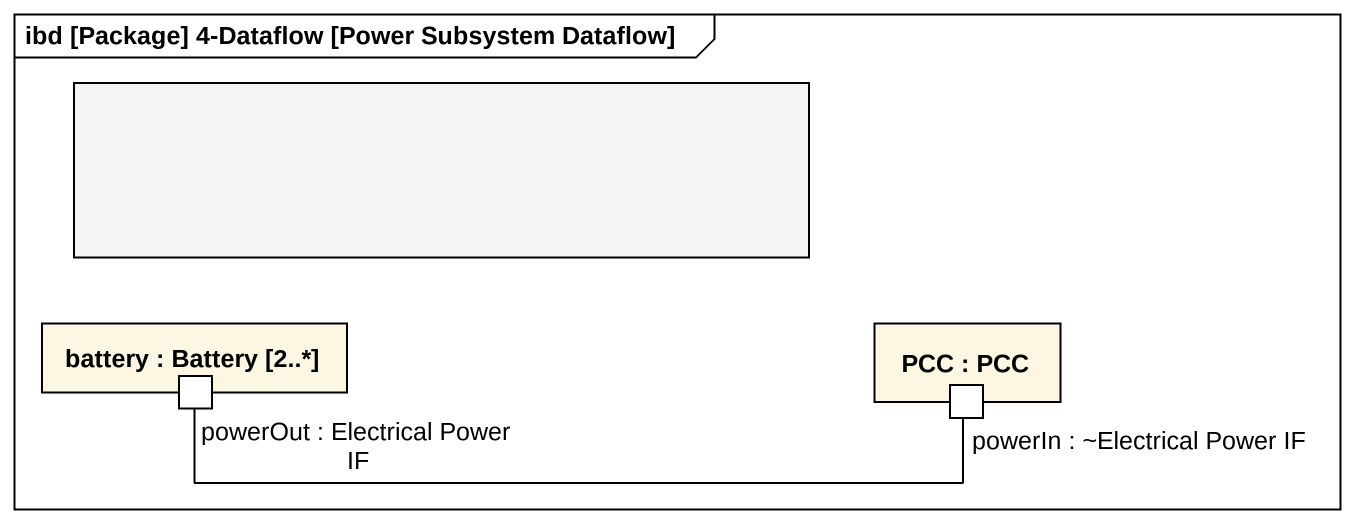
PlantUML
@startuml
mainframe ibd [Package] 4-Dataflow [Power Subsystem Dataflow]
rectangle " " as rectangle1 #F4F4F4
rectangle "battery : Battery [2..*]" as battery {
  port "powerOut : Electrical Power IF" as powerOut_Electrical_Power_IF
}
rectangle "PCC : PCC" as PCC {
  port "powerIn : ~Electrical Power IF" as powerIn_Electrical_Power_IF
}
powerOut_Electrical_Power_IF -right- powerIn_Electrical_Power_IF
@enduml
